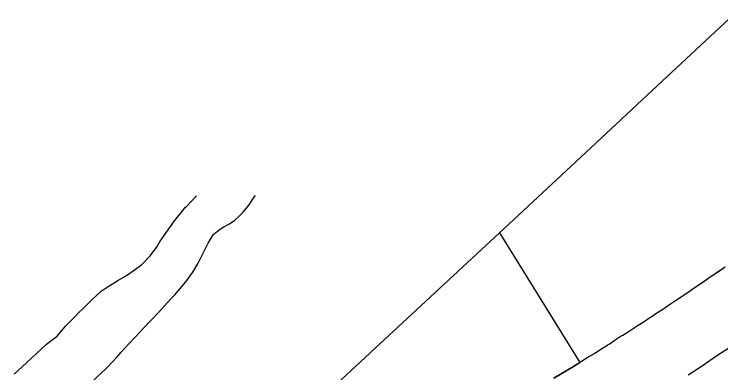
# Model space of a CAD drawing. Extents: x -8 to 2178, y 730 to 2915.
# Drawn here: x 954 to 1440.6, y 2021.7 to 2268.7 of the extents above; entities that cross this region are included whole.
import ezdxf

# ---------------------------------------------------------------- set-up
doc = ezdxf.new("R2010")
doc.units = 0
doc.layers.add('Cadastral_Map', color=7, linetype='CONTINUOUS')

msp = doc.modelspace()

# ---------------------------------------------------------------- linework, layer by layer
at = {"layer": 'Cadastral_Map', "color": 7}
for points in [[(1448.9116, 2268.7322), (1396.1104, 2219.5319), (1343.5493, 2170.5717), (1287.6281, 2118.4914), (1205.3063, 2042.171), (1136.6648, 1978.3306)], [(954.02079, 2021.5309), (959.54091, 2026.5709), (976.34128, 2042.171), (983.54144, 2047.451), (989.30156, 2054.411), (994.82168, 2059.9311), (998.42176, 2063.7711), (1001.5418, 2066.6511), (1007.782, 2072.8911), (1010.902, 2075.7711), (1013.7821, 2078.4112), (1018.5822, 2081.7712), (1025.3024, 2085.8512), (1031.3025, 2089.2112), (1036.5826, 2092.8112), (1041.8627, 2096.8913), (1047.8628, 2102.8913), (1052.4229, 2109.1313), (1054.343, 2112.7313), (1064.1832, 2126.8914), (1071.8634, 2136.2515), (1072.5834, 2136.7315), (1079.3035, 2143.9315)], [(1005.1419, 2013.8508), (1015.4621, 2023.6909), (1015.9421, 2023.9309), (1018.8222, 2027.0509), (1021.4623, 2029.6909), (1024.8223, 2033.2909), (1027.7024, 2036.6509), (1032.7425, 2042.171), (1037.5426, 2047.211), (1042.5827, 2052.491), (1048.3429, 2058.7311), (1053.143, 2063.7711), (1061.7831, 2073.1311), (1064.4232, 2076.0111), (1067.0633, 2078.8912), (1072.1034, 2084.8912), (1076.9035, 2091.6112), (1080.5036, 2097.6113), (1083.6236, 2104.0913), (1087.4637, 2111.5313), (1088.9037, 2114.1714), (1091.0638, 2117.2914), (1091.7838, 2118.0114), (1094.6639, 2120.4114), (1097.7839, 2122.3314), (1102.104, 2124.7314), (1105.7041, 2127.1314), (1108.8242, 2130.0114), (1111.4642, 2132.6515), (1115.5443, 2137.6915), (1118.4244, 2142.0115), (1119.8644, 2144.1715)], [(1325.0689, 2018.6508), (1333.9491, 2023.9309), (1334.4291, 2024.4109), (1337.3092, 2026.0909), (1342.8293, 2029.4509), (1343.3093, 2029.9309), (1344.0293, 2030.4109), (1348.3494, 2033.0509), (1352.4295, 2035.4509), (1352.9095, 2035.9309), (1353.6295, 2036.1709), (1357.9496, 2039.0509), (1362.0297, 2041.451), (1362.5097, 2041.931), (1362.9897, 2042.171), (1367.3098, 2045.051), (1371.3899, 2047.691), (1372.1099, 2047.931), (1372.5899, 2048.171), (1376.91, 2051.051), (1380.9901, 2053.691), (1381.4701, 2053.931), (1381.9501, 2054.411), (1386.5102, 2057.291), (1390.3503, 2059.9311), (1390.8303, 2060.1711), (1391.3103, 2060.4111), (1395.8704, 2063.5311), (1399.9505, 2066.1711), (1400.1905, 2066.4111), (1400.6705, 2066.6511), (1405.2306, 2069.7711), (1409.3107, 2072.4111), (1409.7907, 2072.6511), (1414.5908, 2076.0111), (1418.9109, 2078.8912), (1419.1509, 2079.1312), (1424.191, 2082.4912), (1428.2711, 2085.1312), (1428.5111, 2085.3712), (1433.3112, 2088.7312), (1437.6313, 2091.6112), (1442.9115, 2095.2113)], [(1446.0315, 2039.771), (1436.4313, 2033.5309), (1427.0711, 2027.0509), (1417.4709, 2020.8109)]]:
    msp.add_lwpolyline(points, dxfattribs=at)
at = {"layer": 'Cadastral_Map', "color": 1}
for points in [[(1448.9116, 2268.7322), (1396.1104, 2219.5319), (1343.5493, 2170.5717), (1287.6281, 2118.4914), (1205.3063, 2042.171), (1136.6648, 1978.3306)], [(1136.6648, 1978.3306), (1205.3063, 2042.171), (1287.6281, 2118.4914), (1342.8293, 2029.4509), (1337.3092, 2026.0909), (1334.6691, 2024.4109), (1334.1891, 2024.1709), (1333.9491, 2023.9309), (1325.0689, 2018.6508)], [(1325.0689, 2018.6508), (1333.9491, 2023.9309), (1334.4291, 2024.4109), (1337.3092, 2026.0909), (1342.8293, 2029.4509), (1343.3093, 2029.9309), (1344.0293, 2030.4109), (1348.3494, 2033.0509), (1352.4295, 2035.4509), (1352.9095, 2035.9309), (1353.6295, 2036.1709), (1357.9496, 2039.0509), (1362.0297, 2041.451), (1362.5097, 2041.931), (1362.9897, 2042.171), (1367.3098, 2045.051), (1371.3899, 2047.691), (1372.1099, 2047.931), (1372.5899, 2048.171), (1376.91, 2051.051), (1380.9901, 2053.691), (1381.4701, 2053.931), (1381.9501, 2054.411), (1386.5102, 2057.291), (1390.3503, 2059.9311), (1390.8303, 2060.1711), (1391.3103, 2060.4111), (1395.8704, 2063.5311), (1399.9505, 2066.1711), (1400.1905, 2066.4111), (1400.6705, 2066.6511), (1405.2306, 2069.7711), (1409.3107, 2072.4111), (1409.7907, 2072.6511), (1414.5908, 2076.0111), (1418.9109, 2078.8912), (1419.1509, 2079.1312), (1424.191, 2082.4912), (1428.2711, 2085.1312), (1428.5111, 2085.3712), (1433.3112, 2088.7312), (1437.6313, 2091.6112), (1442.9115, 2095.2113)]]:
    msp.add_lwpolyline(points, dxfattribs=at)
at = {"layer": 'Cadastral_Map', "color": 2}
msp.add_lwpolyline([(1325.0689, 2018.6508), (1333.9491, 2023.9309), (1334.1891, 2024.1709), (1334.6691, 2024.4109), (1337.3092, 2026.0909), (1342.8293, 2029.4509), (1343.3093, 2029.9309), (1344.0293, 2030.4109), (1348.3494, 2033.0509), (1352.4295, 2035.4509), (1352.9095, 2035.9309), (1353.6295, 2036.1709), (1357.9496, 2039.0509), (1362.0297, 2041.451), (1362.5097, 2041.931), (1362.9897, 2042.171), (1367.3098, 2045.051), (1371.3899, 2047.691), (1372.1099, 2047.931), (1372.5899, 2048.171), (1376.91, 2051.051), (1380.9901, 2053.691), (1381.4701, 2053.931), (1381.9501, 2054.411), (1386.5102, 2057.291), (1390.3503, 2059.9311), (1390.8303, 2060.1711), (1391.3103, 2060.4111), (1395.8704, 2063.5311), (1399.9505, 2066.1711), (1400.1905, 2066.4111), (1400.6705, 2066.6511), (1405.2306, 2069.7711), (1409.3107, 2072.4111), (1409.5507, 2072.6511), (1410.0307, 2072.8911), (1414.5908, 2076.0111), (1418.6709, 2078.6512), (1418.9109, 2078.8912), (1419.1509, 2079.1312), (1424.191, 2082.4912), (1428.0311, 2085.1312), (1428.2711, 2085.3712), (1428.5111, 2085.3712), (1433.3112, 2088.7312), (1437.3913, 2091.6112), (1437.6313, 2091.6112), (1437.6313, 2091.8512), (1442.9115, 2095.2113)], dxfattribs=at)

doc.saveas('drawing.dxf')
